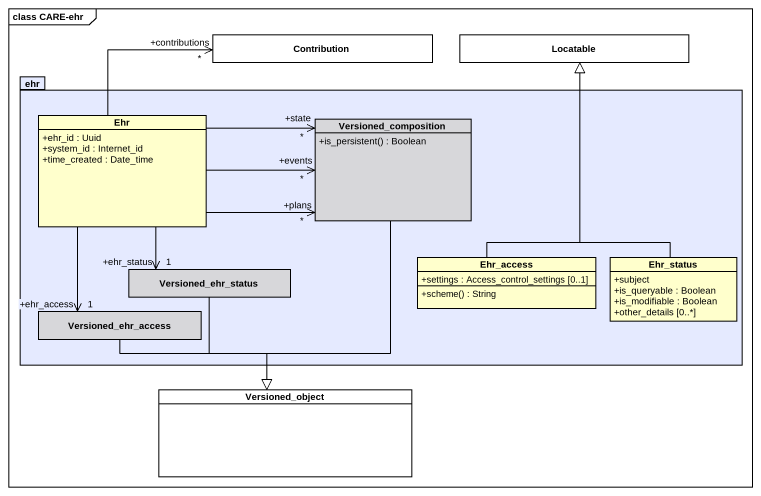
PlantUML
@startuml
mainframe class CARE-ehr
hide circle
hide empty members
skinparam classAttributeIconSize 0
class Contribution #FFFFFF
class Locatable #FFFFFF
package ehr #E5EAFF {
  class Ehr {
    +ehr_id : Uuid
    +system_id : Internet_id
    +time_created : Date_time
  }
  class Versioned_composition #D7D7DA {
    +is_persistent() : Boolean
  }
  class Versioned_ehr_status #D7D7DA
  class Ehr_access {
    +settings : Access_control_settings [0..1]
    +scheme() : String
  }
  class Ehr_status {
    +subject
    +is_queryable : Boolean
    +is_modifiable : Boolean
    +other_details [0..*]
  }
  class Versioned_ehr_access #D7D7DA
}
class Versioned_object #FFFFFF
Contribution "+contributions\n*" <-- Ehr
Versioned_composition "+state\n*" <-left- Ehr
Versioned_composition "+events\n*" <-left- Ehr
Versioned_composition "+plans\n*" <-left- Ehr
Versioned_composition --|> Versioned_object
Versioned_ehr_status "+ehr_status\n1" <-up- Ehr
Versioned_ehr_status --|> Versioned_object
Ehr_access -up-|> Locatable
Ehr_status -up-|> Locatable
Versioned_ehr_access "+ehr_access\n1" <-up- Ehr
Versioned_ehr_access --|> Versioned_object
@enduml
